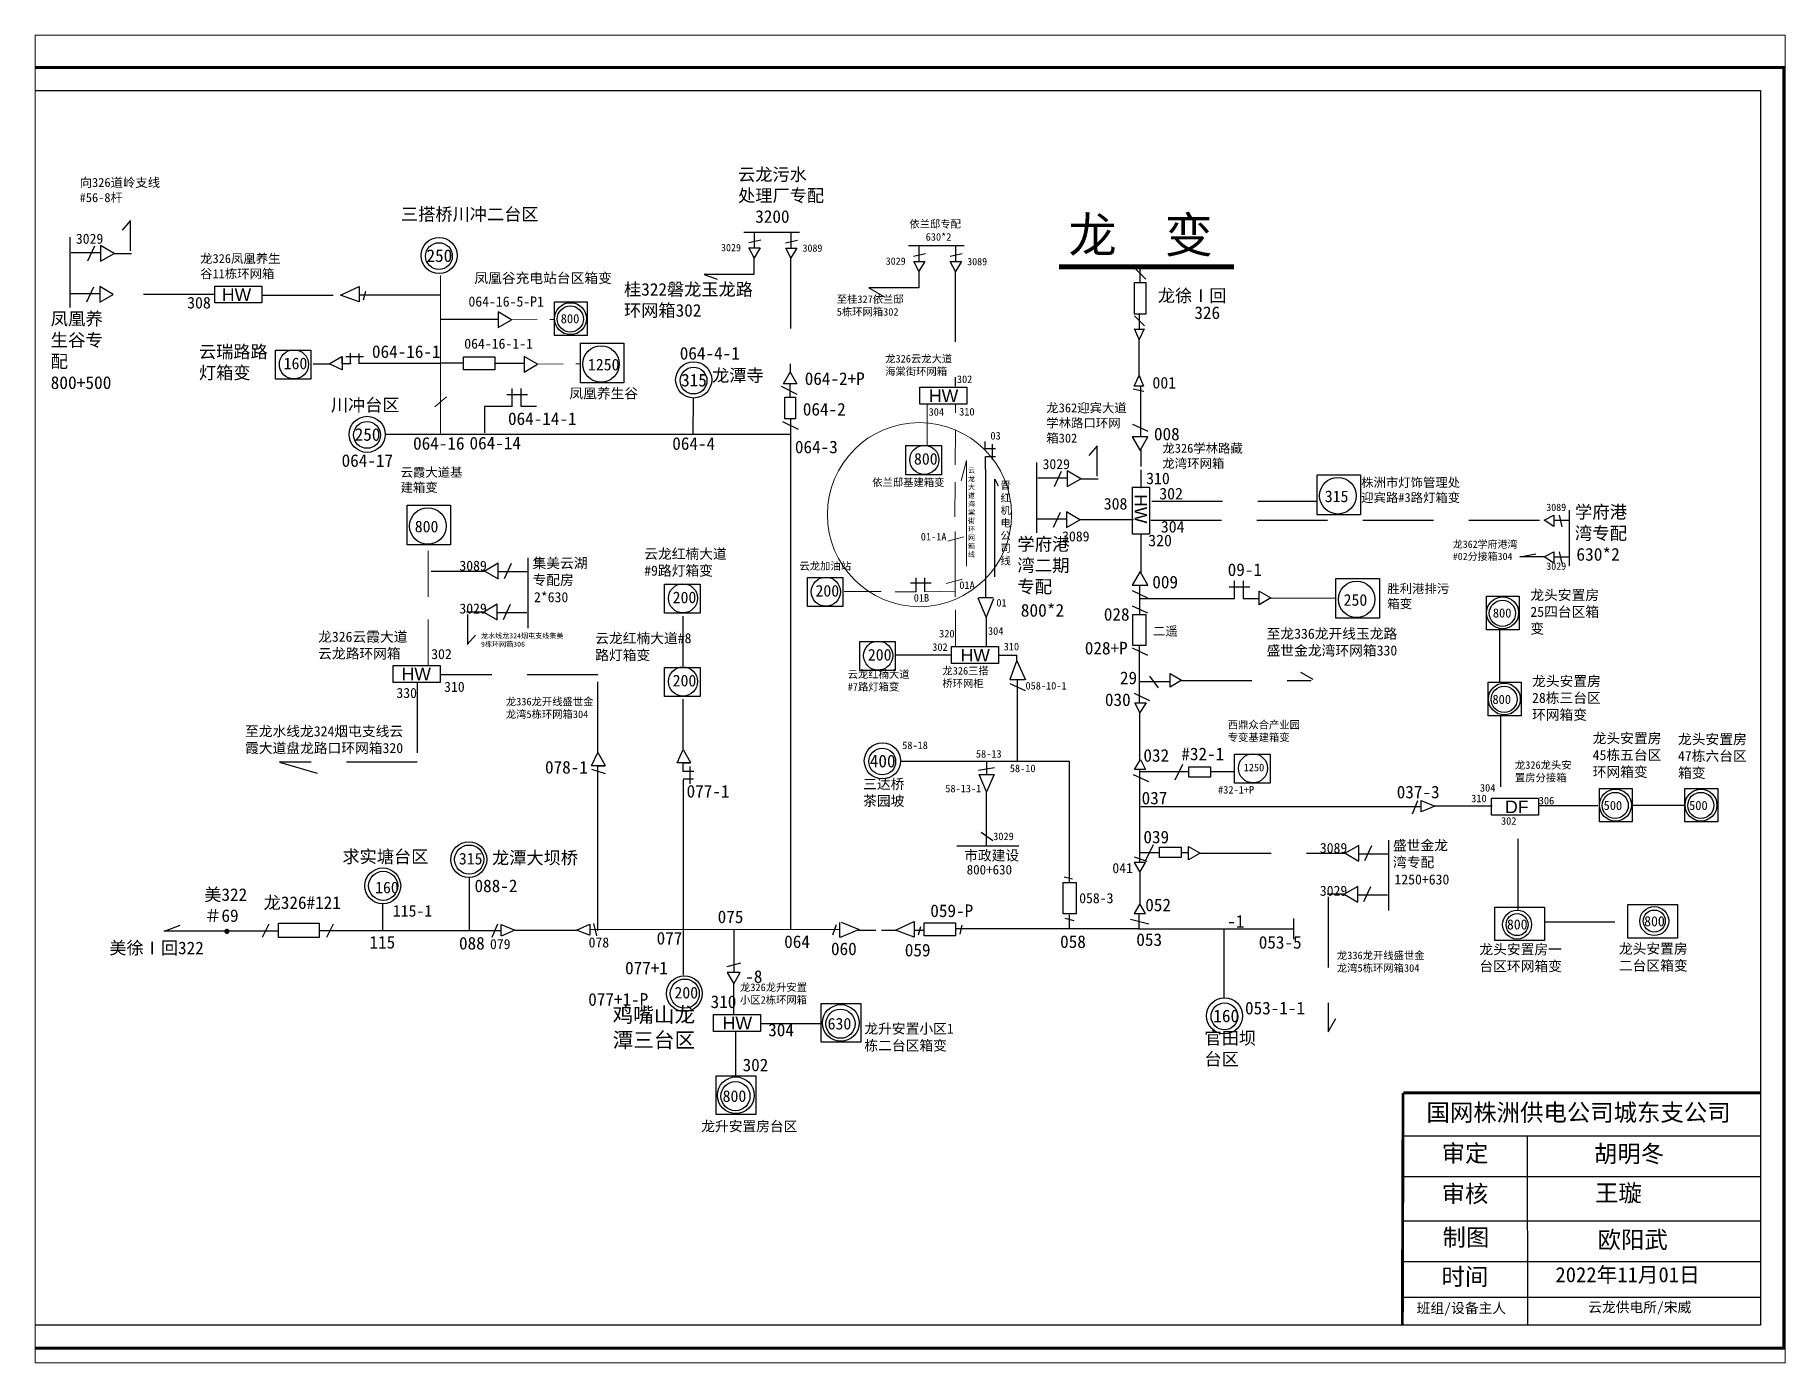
# Paper-space layout '布局1' of a CAD drawing. Extents: x 26 to 231, y 20 to 176.
# The model-space entities are those that its viewports show. They can reach past a viewport. Long polylines and large blocks are cut down to what shows.
import ezdxf

# ---------------------------------------------------------------- set-up
doc = ezdxf.new("R2010")
doc.units = 0
doc.header["$LTSCALE"] = 0.774411
doc.linetypes.add('ACAD_ISO02W100', pattern=[15, 12, -3])
doc.linetypes.add('DASHED2', pattern=[9.525, 6.35, -3.175])
doc.layers.get('0').update_dxf_attribs({"linetype": 'CONTINUOUS'})
for name, color, linetype in [('0-RefEdit0', 7, 'CONTINUOUS'), ('Layer2', 1, 'CONTINUOUS'), ('线型', 7, 'DASHED2'), ('线路', 7, 'CONTINUOUS')]:
    doc.layers.add(name, color=color, linetype=linetype)
doc.styles.add('SimSun_txtstyle_1.50_0_0', font='', dxfattribs={"height": 1.5})
doc.styles.add('SimSun_txtstyle_1.80_0_0', font='', dxfattribs={"height": 1.8})
doc.styles.add('SimSun_txtstyle_2.00_0_0', font='', dxfattribs={"height": 2})
doc.styles.add('SimSun_txtstyle_2.30_0_0', font='', dxfattribs={"height": 2.3})
doc.styles.add('SimSun_txtstyle_2.50_0_0', font='', dxfattribs={"height": 2.5})
doc.styles.add('SimSun_txtstyle_200.00_0_0200', font='', dxfattribs={"height": 200})
doc.styles.add('SimSun_txtstyle_3.00_0_0', font='', dxfattribs={"height": 3})
doc.styles.add('SimSun_txtstyle_3.40_0_0', font='simsun.ttc', dxfattribs={"height": 3.402556})
doc.styles.get("Standard").update_dxf_attribs({"font": '', "height": 2.5})
doc.styles.add('STYLE1', font='', dxfattribs={"height": 2.6})
doc.styles.add('字体', font='', dxfattribs={"height": 2.5})
doc.styles.add('宋体_txtstyle_1.00_0_0', font='SIMSUN.TTC', dxfattribs={"height": 1})
doc.styles.add('宋体_txtstyle_1.50_0_0', font='SIMSUN.TTC', dxfattribs={"height": 1.5})
doc.styles.add('宋体_txtstyle_150.00_0_0150', font='SIMSUN.TTC', dxfattribs={"height": 150})
doc.styles.get('SimSun_txtstyle_1.50_0_0').set_extended_font_data('SimSun')
doc.styles.get('SimSun_txtstyle_1.80_0_0').set_extended_font_data('SimSun')
doc.styles.get('SimSun_txtstyle_2.00_0_0').set_extended_font_data('SimSun')
doc.styles.get('SimSun_txtstyle_2.30_0_0').set_extended_font_data('SimSun')
doc.styles.get('SimSun_txtstyle_2.50_0_0').set_extended_font_data('SimSun')
doc.styles.get('SimSun_txtstyle_200.00_0_0200').set_extended_font_data('SimSun')
doc.styles.get('SimSun_txtstyle_3.00_0_0').set_extended_font_data('SimSun')
doc.styles.get('Standard').set_extended_font_data('SimSun')
doc.styles.get('STYLE1').set_extended_font_data('SimSun')
doc.styles.get('字体').set_extended_font_data('SimSun')

msp = doc.modelspace()

# ---------------------------------------------------------------- hatches: boundary and pattern name
at = {"linetype": 'Continuous'}
h = msp.add_hatch(color=256, dxfattribs=at)
edge = h.paths.add_edge_path()
edge.add_arc((36.64, 66.06), 0.523, 0, 360)

# ---------------------------------------------------------------- linework, layer by layer
for p, q in [((17.52, 207.06), (15.88, 205.17)), ((5.53, 189.79), (5.53, 203.73)), ((79.15, 187.48), (90.44, 187.48)), ((83.61, 178.79), (79.03, 178.79)), ((129.13, 164.62), (129.18, 171.84)), ((209.28, 162.36), (207.64, 160.47)), ((187.11, 157.75), (187.11, 132.26)), ((197.29, 145.1), (197.29, 159.03)), ((189, 136.36), (189, 155.72)), ((189, 155.72), (189.64, 154.43)), ((96.35, 140.14), (96.35, 126.2)), ((84.33, 122.95), (85.97, 124.84)), ((217.64, 122.66), (217.64, 111.41)), ((219.67, 116.71), (221.39, 114.37)), ((252.11, 116.01), (249.69, 117.41)), ((47.1, 99.59), (54.54, 97.43)), ((203.76, 75.76), (203.76, 99.75)), ((217.68, 97.78), (227.44, 97.78)), ((231.77, 97.78), (236.47, 97.78)), ((186.26, 85.72), (188.59, 84.09)), ((267.04, 84.15), (267.04, 70.22)), ((181.43, 83), (193.74, 83)), ((219.19, 79.9), (216.67, 80.8)), ((217.76, 77.78), (217.76, 71.54)), ((217.59, 66.57), (217.59, 69.59)), ((137.22, 66.45), (137.22, 57.92)), ((215.91, 68.51), (219.52, 67.53)), ((217.51, 66.57), (248.26, 66.57)), ((248.26, 64.54), (248.26, 68.6)), ((138.51, 59.77), (135.81, 59.05)), ((137.17, 55.65), (137.17, 49.62)), ((255.07, 46.11), (256.62, 48.77)), ((137.51, 46.14), (137.51, 37.46)), ((142.5, 47.81), (154.48, 47.81))]:
    msp.add_line(p, q)
at = {"linetype": 'DASHED2'}
for p, q in [((17.5, 201.03), (17.5, 206.93)), ((14.3, 200.54), (17.69, 200.54)), ((141.2, 199.81), (141.2, 196.37)), ((148.43, 199.66), (148.41, 176.87)), ((141.2, 196.37), (131.31, 196.37)), ((131.31, 196.37), (133.87, 195.42)), ((173.87, 197.13), (173.87, 193.69)), ((181.1, 196.98), (181.08, 174.19)), ((34.13, 192.41), (14.1, 192.41)), ((43.73, 192.28), (59.17, 192.28)), ((173.87, 193.69), (163.98, 193.69)), ((217.6, 175.91), (217.6, 183.47)), ((148.37, 172), (148.37, 174.67)), ((209.26, 156.34), (209.26, 162.24)), ((217.91, 161.63), (217.91, 158.26)), ((206.05, 155.84), (209.45, 155.84)), ((220.14, 151.39), (252.87, 151.39)), ((216.49, 147.71), (205.86, 147.71)), ((217.98, 137.2), (217.98, 144.76)), ((77.15, 137.53), (87.78, 137.53)), ((243.68, 132.16), (256.59, 132.2)), ((87.58, 129.39), (84.19, 129.39)), ((84.38, 128.9), (84.38, 123)), ((187.29, 128.4), (187.29, 122.68)), ((289.07, 125.81), (289.07, 115.57)), ((180.37, 120.85), (169.21, 120.85)), ((189.7, 120.85), (193.35, 120.85)), ((193.35, 119.72), (193.35, 120.84)), ((74.37, 115.47), (74.37, 99.59)), ((110.24, 116.97), (78.91, 116.97)), ((110.24, 101.53), (110.24, 116.97)), ((225.92, 115.81), (251.73, 115.85)), ((217.7, 109.45), (217.7, 100.04)), ((289.27, 108.78), (289.27, 92.52)), ((187.35, 83), (187.35, 93.76)), ((276.09, 90.93), (287.63, 90.93)), ((296.89, 91.04), (308.6, 91.04)), ((315.38, 91.07), (325.87, 91.07)), ((221.64, 81.65), (217.76, 81.65)), ((225.92, 81.73), (227.35, 81.73)), ((229.77, 81.54), (258.47, 81.54)), ((258.27, 73.41), (254.88, 73.41)), ((255.07, 72.91), (255.07, 46.11)), ((93.77, 66.3), (105.98, 66.3))]:
    msp.add_line(p, q, dxfattribs=at)
at = {"linetype": 'Continuous'}
for p, q in [((9.03, 199.03), (10.44, 202.06)), ((11.66, 200.65), (5.72, 200.65)), ((218.91, 195.4), (216.93, 197.38)), ((11.47, 192.52), (5.53, 192.52)), ((8.84, 190.9), (10.25, 193.93)), ((59.17, 192.28), (62.91, 193.99)), ((62.91, 190.92), (59.17, 192.28)), ((62.91, 193.99), (62.91, 190.92)), ((79.03, 192.22), (62.91, 192.22)), ((63.76, 191.35), (64.2, 193.04)), ((218.67, 186.16), (216.69, 188.15)), ((217.69, 185.48), (217.69, 188.34)), ((95.65, 178.67), (89.71, 178.67)), ((93.26, 170.24), (93.26, 173.74)), ((94.96, 173.74), (94.96, 170.24)), ((149.78, 172.55), (146.68, 174.1)), ((217.86, 174.19), (217.86, 164.17)), ((87.73, 170.21), (93.27, 170.21)), ((87.8, 164.93), (87.8, 170.13)), ((92.18, 172.53), (96.28, 172.53)), ((94.97, 170.21), (98.03, 170.21)), ((150.02, 165.59), (146.91, 167.14)), ((148.51, 66.41), (148.51, 167.73)), ((216.3, 166.69), (219.33, 165.28)), ((148.51, 164.64), (68.06, 164.64)), ((187.05, 161.75), (187.05, 163.23)), ((189.11, 161.75), (187.05, 161.75)), ((187.11, 157.75), (187.11, 160.25)), ((187.17, 160.27), (189.11, 160.27)), ((188.54, 159.58), (188.54, 162.7)), ((200.79, 154.33), (202.2, 157.36)), ((217.91, 157.63), (217.91, 154)), ((203.42, 155.95), (197.48, 155.95)), ((203.23, 147.82), (197.29, 147.82)), ((200.6, 146.2), (202.01, 149.23)), ((93.04, 139.04), (91.63, 136.01)), ((90.41, 137.42), (96.35, 137.42)), ((173.35, 133.42), (173.35, 136.16)), ((175.05, 136.18), (175.05, 133.42)), ((236.52, 132.11), (236.52, 135.61)), ((238.21, 135.61), (238.21, 132.11)), ((172.26, 135.17), (176.37, 135.17)), ((187.29, 128.4), (185.67, 132.18)), ((185.71, 132.26), (188.63, 132.26)), ((188.73, 132), (187.29, 128.4)), ((219.31, 132.18), (216.28, 133.59)), ((217.68, 132.08), (236.53, 132.08)), ((217.69, 134.81), (217.69, 128.87)), ((235.43, 134.4), (239.54, 134.4)), ((238.22, 132.08), (241.29, 132.08)), ((90.22, 129.28), (96.16, 129.28)), ((92.85, 130.9), (91.44, 127.87)), ((216.23, 130.61), (219.26, 129.21)), ((216.23, 122.27), (219.26, 120.86)), ((192, 116.08), (193.35, 119.72)), ((193.35, 119.72), (195.07, 115.98)), ((191.94, 115.21), (194.97, 113.81)), ((194.86, 115.95), (191.97, 115.95)), ((193.42, 115.95), (193.41, 99.75)), ((216.63, 113.28), (219.66, 111.87)), ((108.97, 98.24), (111.69, 97.37)), ((203.76, 99.75), (170.25, 99.75)), ((185.74, 98.05), (188.88, 98.57)), ((187.33, 99.74), (187.33, 97.26)), ((216.42, 97.2), (219.45, 95.8)), ((217.68, 98.18), (217.68, 79.74)), ((224.75, 96.13), (226.3, 99.23)), ((187.35, 93.76), (185.84, 97.18)), ((185.84, 97.18), (188.87, 97.18)), ((188.87, 97.18), (187.35, 93.76)), ((217.96, 90.81), (273.36, 90.81)), ((272.79, 91.97), (271.74, 89.28)), ((273.54, 89.78), (273.54, 92.02)), ((273.54, 92.02), (276.28, 90.92)), ((276.28, 90.92), (273.54, 89.75)), ((218.93, 80.18), (220.48, 83.29)), ((261.1, 81.43), (267.04, 81.43)), ((263.73, 83.05), (262.32, 80.02)), ((84.71, 76.75), (84.71, 66.25)), ((202.7, 76.89), (204.39, 76.45)), ((260.91, 73.3), (266.85, 73.3)), ((263.53, 74.92), (262.13, 71.89)), ((67.57, 66.25), (67.57, 71.54)), ((46.89, 66.09), (24.16, 66.09)), ((24.24, 66.09), (27.35, 67.28)), ((44.99, 67.5), (43.65, 64.82)), ((54.93, 66.26), (91.03, 66.25)), ((57.74, 67.5), (56.4, 64.82)), ((90.29, 67.5), (89.23, 64.82)), ((91.03, 65.16), (91.03, 67.41)), ((91.03, 67.41), (93.77, 66.3)), ((93.77, 66.3), (91.03, 65.13)), ((105.98, 66.3), (108.63, 67.52)), ((108.55, 65.34), (105.98, 66.3)), ((108.62, 67.52), (108.62, 65.29)), ((109.37, 67.59), (109.94, 65.17)), ((156.86, 65.39), (157.57, 67.42)), ((158.23, 64.86), (158.23, 67.79)), ((162.09, 66.44), (158.31, 64.82)), ((158.49, 67.88), (162.09, 66.44)), ((161.87, 66.28), (165.37, 66.28)), ((166.5, 66.28), (169.25, 66.28)), ((169.25, 66.28), (172.99, 67.99)), ((172.99, 64.93), (169.25, 66.28)), ((172.99, 67.99), (172.99, 64.93)), ((174.96, 66.22), (172.99, 66.22)), ((173.84, 65.36), (174.28, 67.04)), ((217.51, 66.57), (181.25, 66.57)), ((182.07, 65.52), (182.49, 67.28)), ((202.86, 68.66), (204.62, 68.24)), ((203.79, 66.57), (203.79, 69.35))]:
    msp.add_line(p, q, dxfattribs=at)
at = {"linetype": 'ACAD_ISO02W100'}
msp.add_line((217.82, 194.79), (217.83, 197.88), dxfattribs=at)
at = {"linetype": 'Continuous', "lineweight": 0, "ltscale": 0.360315}
msp.add_line((79.04, 164.87), (79.04, 196.16), dxfattribs=at)
at = {"color": 7, "linetype": 'DASHED2', "lineweight": 0, "ltscale": 0.568205}
msp.add_line((163.98, 193.69), (167.14, 191.87), dxfattribs=at)
at = {"linetype": 'DASHED2', "lineweight": 0, "ltscale": 0.360315}
for p, q in [((93.13, 187.38), (101.61, 187.45)), ((98.28, 178.56), (106.75, 178.62))]:
    msp.add_line(p, q, dxfattribs=at)
at = {"linetype": 'Continuous', "ltscale": 2}
for p, q in [((217.59, 183.45), (216.7, 185.54)), ((216.7, 185.51), (218.59, 185.51)), ((218.59, 185.54), (217.59, 183.45)), ((216.61, 174.23), (217.61, 176.32)), ((218.5, 174.23), (216.61, 174.23)), ((217.61, 176.32), (218.5, 174.23))]:
    msp.add_line(p, q, dxfattribs=at)
at = {"linetype": 'Continuous', "lineweight": 0, "ltscale": 0.556042}
msp.add_line((77.9, 170.12), (80.18, 172.07), dxfattribs=at)
at = {"color": 7, "linetype": 'DASHED2', "lineweight": 0, "ltscale": 0.90167}
msp.add_line((175.58, 170.62), (175.58, 162.53), dxfattribs=at)
at = {"color": 7, "linetype": 'DASHED2', "lineweight": 0, "ltscale": 0.490441}
msp.add_line((181.06, 148.27), (181.19, 170.62), dxfattribs=at)
at = {"color": 7, "linetype": 'Continuous', "lineweight": 0, "ltscale": 1.008566}
for p, q in [((183.34, 159.46), (182.33, 155.42)), ((183.37, 138.51), (183.37, 159.4))]:
    msp.add_line(p, q, dxfattribs=at)
at = {"color": 0, "linetype": 'Continuous'}
for p, q in [((302.98, 149.31), (302.98, 149.31)), ((270, 25.51), (340.74, 25.51)), ((294.55, 25.5), (294.64, -12.02)), ((270, 17.45), (340.74, 17.45)), ((270, 8.66), (340.74, 8.66)), ((270, 0.6), (340.74, 0.6)), ((270.2, -6.48), (340.94, -6.48))]:
    msp.add_line(p, q, dxfattribs=at)
at = {"color": 0, "linetype": 'DASHED2'}
for p, q in [((219.95, 147.63), (297.59, 147.63)), ((74.37, 99.59), (47.1, 99.59)), ((292.77, 70.37), (292.77, 89.04)), ((297.93, 67.97), (314.49, 67.97))]:
    msp.add_line(p, q, dxfattribs=at)
at = {"linetype": 'DASHED2', "lineweight": 0, "ltscale": 0.647585}
msp.add_line((76.54, 118.81), (76.54, 142.42), dxfattribs=at)
at = {"color": 7, "linetype": 'DASHED2', "lineweight": 0, "ltscale": 0.882793}
for p, q in [((182.81, 144.34), (179.63, 143.46)), ((182.5, 135.92), (179.32, 135.04))]:
    msp.add_line(p, q, dxfattribs=at)
at = {"color": 7, "linetype": 'DASHED2', "lineweight": 0, "ltscale": 2.001717}
msp.add_line((181.14, 132.4), (181.14, 145.39), dxfattribs=at)
at = {"color": 7, "linetype": 'DASHED2', "lineweight": 0, "ltscale": 0.794909}
msp.add_line((166.43, 133.47), (159.08, 133.47), dxfattribs=at)
at = {"color": 7, "linetype": 'Continuous', "lineweight": 0, "ltscale": 0.515101}
msp.add_line((173.35, 133.42), (169.21, 133.42), dxfattribs=at)
at = {"color": 7, "linetype": 'Continuous', "lineweight": 0, "ltscale": 0.420474}
msp.add_line((181.14, 133.51), (175.05, 133.42), dxfattribs=at)
at = {"color": 7, "linetype": 'DASHED2', "lineweight": 0, "ltscale": 0.544663}
msp.add_line((181.2, 122.53), (181.2, 129.82), dxfattribs=at)
at = {"color": 0}
msp.add_line((217.62, 115.59), (223.76, 115.59), dxfattribs=at)
at = {"linetype": 'Continuous', "lineweight": 0, "ltscale": 0.167809}
msp.add_line((108.62, 66.41), (158.23, 66.41), dxfattribs=at)
at = {"linetype": 'ByBlock'}
msp.add_line((234.47, 52.84), (234.47, 66.57), dxfattribs=at)
at = {"color": 0, "linetype": 'Continuous', "const_width": 0.567}
msp.add_lwpolyline([(-44.66, 237.41), (345.48, 237.41), (345.48, -16.61), (-44.66, -16.61)], close=True, dxfattribs=at)
at = {"color": 0, "linetype": 'Continuous'}
for points in [[(-40.07, 232.82), (340.89, 232.82), (340.89, -12.02), (-40.07, -12.02)], [(101.63, 190.91), (108.12, 190.91), (108.12, 184.24), (101.63, 184.24)], [(286.53, 132.54), (293.02, 132.54), (293.02, 125.88), (286.53, 125.88)], [(69.64, 118.81), (78.97, 118.81), (78.97, 115.44), (69.64, 115.44)], [(286.87, 115.47), (293.36, 115.47), (293.36, 108.8), (286.87, 108.8)], [(308.92, 94.43), (315.41, 94.43), (315.41, 87.76), (308.92, 87.76)], [(325.88, 94.43), (332.37, 94.43), (332.37, 87.76), (325.88, 87.76)], [(287.47, 92.45), (296.8, 92.45), (296.8, 89.09), (287.47, 89.09)], [(288.14, 70.85), (298.01, 70.85), (298.01, 64.22), (288.14, 64.22)], [(314.52, 71.36), (324.39, 71.36), (324.39, 64.73), (314.52, 64.73)]]:
    msp.add_lwpolyline(points, close=True, dxfattribs=at)
for points in [[(14.3, 200.54), (11.6, 202.09), (11.6, 198.99)], [(14.1, 192.41), (11.41, 193.96), (11.41, 190.85)], [(93.13, 187.38), (90.44, 188.94), (90.44, 185.83)], [(98.28, 178.56), (95.59, 180.11), (95.59, 177)], [(148.38, 176.96), (149.71, 174.66), (147.05, 174.66)], [(217.81, 161.43), (219.36, 164.12), (216.25, 164.12)], [(206.05, 155.84), (203.36, 157.4), (203.36, 154.29)], [(205.86, 147.71), (203.17, 149.26), (203.17, 146.15)], [(87.78, 137.53), (90.47, 135.97), (90.47, 139.08)], [(217.8, 137.44), (216.25, 134.75), (219.36, 134.75)], [(243.71, 132.19), (241.4, 130.86), (241.4, 133.52)], [(87.58, 129.39), (90.28, 127.84), (90.28, 130.95)], [(226.03, 115.86), (223.73, 114.53), (223.73, 117.19)], [(229.71, 81.59), (227.4, 80.26), (227.4, 82.92)], [(258.47, 81.54), (261.16, 79.98), (261.16, 83.09)], [(216.63, 79.74), (217.76, 77.78), (218.89, 79.74)], [(258.27, 73.41), (260.97, 71.85), (260.97, 74.96)], [(218.89, 69.59), (217.76, 71.54), (216.63, 69.59)], [(137.19, 55.68), (138.48, 57.91), (135.91, 57.91)]]:
    msp.add_lwpolyline(points, close=True)
at = {"linetype": 'Continuous', "const_width": 1}
msp.add_lwpolyline([(236.41, 197.89), (201.68, 197.86)], dxfattribs=at)
at = {"linetype": 'Continuous'}
for points in [[(218.9, 194.73), (218.9, 188.47), (216.68, 188.47), (216.68, 194.73)], [(34.25, 194.06), (43.58, 194.06), (43.58, 190.7), (34.25, 190.7)], [(106.76, 182.72), (115.38, 182.72), (115.38, 174.84), (106.76, 174.84)], [(89.78, 177.42), (83.6, 177.42), (83.6, 180.01), (89.78, 180.01)], [(174.09, 173.98), (183.42, 173.98), (183.42, 170.62), (174.09, 170.62)], [(149.42, 167.69), (147.35, 167.69), (147.35, 172.01), (149.42, 172.01)], [(252.92, 156.58), (261.54, 156.58), (261.54, 148.71), (252.92, 148.71)], [(219.63, 154.19), (219.63, 144.86), (216.26, 144.86), (216.26, 154.19)], [(72.41, 150.57), (81.02, 150.57), (81.02, 142.7), (72.41, 142.7)], [(256.65, 136.03), (265.27, 136.03), (265.27, 128.16), (256.65, 128.16)], [(218.94, 128.94), (218.94, 122.76), (216.35, 122.76), (216.35, 128.94)], [(180.37, 122.53), (189.7, 122.53), (189.7, 119.17), (180.37, 119.17)], [(227.44, 96.63), (227.44, 98.7), (231.76, 98.7), (231.76, 96.63)], [(221.61, 80.68), (221.61, 82.75), (225.93, 82.75), (225.93, 80.68)], [(205.12, 75.76), (205.12, 69.57), (202.53, 69.57), (202.53, 75.76)], [(46.9, 67.69), (54.93, 67.69), (54.93, 64.82), (46.9, 64.82)], [(174.98, 67.78), (181.16, 67.78), (181.16, 65.19), (174.98, 65.19)], [(133.17, 49.56), (142.5, 49.56), (142.5, 46.19), (133.17, 46.19)], [(154.55, 51.74), (162.41, 51.74), (162.41, 44.08), (154.55, 44.08)], [(133.72, 37.38), (141.58, 37.38), (141.58, 29.73), (133.72, 29.73)]]:
    msp.add_lwpolyline(points, close=True, dxfattribs=at)
at = {"color": 0, "linetype": 'Continuous', "const_width": 0.567}
for points in [[(269.96, 34.02), (269.82, -12.02)], [(270, 34.02), (340.74, 34.02)]]:
    msp.add_lwpolyline(points, dxfattribs=at)
at = {"linetype": 'Continuous'}
for centre, radius in [((78.73, 200.11), 3.58), ((78.7, 199.99), 2.66), ((110.86, 178.6), 3.63), ((129.24, 175.43), 3.58), ((129.21, 175.31), 2.66), ((64.48, 164.64), 3.58), ((64.45, 164.53), 2.66), ((257.03, 152.47), 3.63), ((76.51, 146.46), 3.63), ((260.75, 131.92), 3.63), ((166.67, 99.87), 3.58), ((166.64, 99.75), 2.66), ((234.56, 49.31), 3.58), ((158.43, 47.91), 3.63), ((234.53, 49.2), 2.66), ((137.6, 33.56), 3.63)]:
    msp.add_circle(centre, radius, dxfattribs=at)
at = {"color": 0, "linetype": 'Continuous'}
for centre, radius in [((104.81, 187.59), 3.17), ((289.71, 129.23), 3.17), ((290.05, 112.15), 3.17), ((312.1, 91.11), 3.17), ((329.06, 91.11), 3.17), ((292.58, 67.4), 2.87), ((292.58, 67.4), 2.18), ((319.79, 68.11), 2.87), ((319.79, 68.11), 2.18)]:
    msp.add_circle(centre, radius, dxfattribs=at)
for centre, radius in [((104.77, 187.52), 2.59), ((289.66, 129.15), 2.59), ((290.01, 112.08), 2.59), ((312.05, 91.04), 2.59), ((329.02, 91.04), 2.59), ((84.63, 80.3), 3.55), ((127.39, 53.72), 3.55)]:
    msp.add_circle(centre, radius)
at = {"color": 12, "linetype": 'Continuous', "lineweight": 0, "ltscale": 0.778602, "true_color": 0xc00000}
msp.add_circle((174.02, 148.72), 18.26, dxfattribs=at)
at = {"color": 0}
msp.add_circle((67.57, 75.09), 3.55, dxfattribs=at)
at = {"layer": '0-RefEdit0', "linetype": 'ByBlock', "ltscale": 2}
for p, q in [((150.22, 204.71), (139.19, 204.71)), ((140.2, 202.67), (142.53, 203.19)), ((140.21, 201.62), (142.42, 201.62)), ((141.21, 199.67), (140.21, 201.62)), ((142.42, 201.62), (141.21, 199.67)), ((141.22, 204.68), (141.22, 201.63)), ((147.48, 202.66), (149.81, 203.18)), ((147.49, 201.6), (149.69, 201.6)), ((148.49, 199.65), (147.49, 201.6)), ((149.69, 201.6), (148.49, 199.65)), ((148.5, 204.66), (148.5, 201.62)), ((182.89, 202.03), (171.86, 202.03)), ((173.89, 202), (173.89, 198.95)), ((181.17, 201.98), (181.17, 198.93)), ((172.87, 199.99), (175.2, 200.51)), ((172.88, 198.94), (175.09, 198.94)), ((173.88, 196.98), (172.88, 198.94)), ((175.09, 198.94), (173.88, 196.98)), ((180.14, 199.97), (182.48, 200.49)), ((180.15, 198.92), (182.36, 198.92)), ((181.16, 196.97), (180.15, 198.92)), ((182.36, 198.92), (181.16, 196.97)), ((216.41, 173.65), (218.52, 173.19)), ((302.98, 138.58), (302.98, 149.61)), ((297.93, 147.59), (299.89, 148.6)), ((299.89, 146.39), (297.93, 147.59)), ((299.89, 148.6), (299.89, 146.39)), ((302.94, 147.58), (299.9, 147.58)), ((300.94, 148.61), (301.46, 146.28)), ((297.85, 140.37), (293.14, 140.37)), ((297.92, 140.32), (299.87, 141.32)), ((299.87, 139.11), (297.92, 140.32)), ((299.87, 141.32), (299.87, 139.11)), ((302.93, 140.31), (299.88, 140.31)), ((300.92, 141.33), (301.44, 139)), ((216.77, 111.39), (218.97, 111.39)), ((217.77, 109.44), (216.77, 111.39)), ((218.97, 111.39), (217.77, 109.44)), ((216.68, 98.18), (217.89, 100.14)), ((218.89, 98.18), (216.68, 98.18)), ((217.89, 100.14), (218.89, 98.18))]:
    msp.add_line(p, q, dxfattribs=at)
at = {"layer": '0-RefEdit0', "ltscale": 2}
for p, q in [((61.19, 178.55), (61.19, 180.77)), ((62.81, 180.7), (62.81, 178.62)), ((56.92, 178.65), (59.46, 180.09)), ((59.52, 177.42), (56.92, 178.65)), ((59.52, 180.09), (59.52, 177.42)), ((59.52, 178.65), (59.52, 180.09)), ((61.28, 178.65), (59.59, 178.65)), ((63.73, 179.99), (60.27, 179.99)), ((78.94, 178.72), (62.91, 178.72)), ((109, 98.92), (110.24, 101.53)), ((110.24, 101.53), (111.67, 98.99)), ((125.94, 99.51), (127.18, 102.11)), ((127.18, 102.11), (128.61, 99.57)), ((111.67, 98.92), (109, 98.92)), ((110.24, 98.92), (111.67, 98.92)), ((110.24, 66.26), (110.24, 98.86)), ((128.61, 99.51), (125.94, 99.51)), ((127.08, 97.84), (129.29, 97.84)), ((127.18, 99.51), (128.61, 99.51)), ((127.18, 97.75), (127.18, 99.44)), ((128.51, 95.3), (128.51, 98.76)), ((129.22, 96.22), (127.14, 96.22)), ((127.24, 57.39), (127.24, 96.12))]:
    msp.add_line(p, q, dxfattribs=at)
for points in [[(46.3, 181.33), (53.32, 181.33), (53.32, 175.57), (46.3, 175.57)], [(171.35, 162.4), (178.37, 162.4), (178.37, 156.64), (171.35, 156.64)], [(151.81, 136.23), (158.83, 136.23), (158.83, 130.47), (151.81, 130.47)], [(123.48, 134.92), (130.5, 134.92), (130.5, 129.16), (123.48, 129.16)], [(162.2, 123.55), (169.21, 123.55), (169.21, 117.79), (162.2, 117.79)]]:
    msp.add_lwpolyline(points, close=True, dxfattribs=at)
at = {"layer": '0-RefEdit0', "color": 0, "ltscale": 2}
for points in [[(123.48, 118.43), (130.5, 118.43), (130.5, 112.67), (123.48, 112.67)], [(236.55, 101.21), (243.57, 101.21), (243.57, 95.45), (236.55, 95.45)]]:
    msp.add_lwpolyline(points, close=True, dxfattribs=at)
at = {"layer": 'Layer2', "color": 0, "linetype": 'Continuous'}
for centre in [(49.94, 178.52), (174.99, 159.6), (155.45, 133.43), (127.12, 132.12), (165.83, 120.75), (127.12, 115.62), (240.19, 98.4), (84.71, 80.3), (67.64, 75.09), (127.47, 53.72), (158.35, 47.74), (137.52, 33.38)]:
    msp.add_circle(centre, 2.89, dxfattribs=at)
at = {"layer": '线型', "linetype": 'DASHED2'}
for p, q in [((53.73, 178.61), (56.99, 178.61)), ((127.15, 118.67), (127.15, 128.59)), ((127.15, 102.17), (127.15, 112.1))]:
    msp.add_line(p, q, dxfattribs=at)
at = {"layer": '线型', "linetype": 'ByBlock'}
msp.add_line((293.14, 140.38), (296.31, 140.97), dxfattribs=at)

# ---------------------------------------------------------------- texts
at = {"attachment_point": 1}
for s, insert, char_height, width, style in [('向326道岭支线#56-8杆', (7.44, 215.5), 1.8, 16.2313, '字体'), ('龙326凤凰养生谷11栋环网箱', (31.33, 200.41), 1.8, 18.0213, '字体'), ('1250', (108.26, 179.63), 2.3, 4.8377, 'SimSun_txtstyle_2.30_0_0'), ('龙362迎宾大道学林路口环网箱302', (199.19, 170.8), 1.8, 16.2313, '字体'), ('800', (172.94, 160.93), 2.3, 4.8377, 'SimSun_txtstyle_2.30_0_0'), ('龙326学林路藏龙湾环网箱', (222.22, 162.79), 1.8, 16.2313, '字体'), ('云霞大道基建箱变^J^J', (71.1, 158.02), 1.8, 13.5012, 'SimSun_txtstyle_1.80_0_0'), ('株洲市灯饰管理处迎宾路#3路灯箱变', (261.65, 156.01), 1.8, 21.7802, '字体'), ('胜利港排污箱变', (266.83, 134.94), 1.8, 13.5012, '字体'), ('二遥', (220.34, 126.53), 1.8, 13.5012, '字体'), ('市政建设', (182.89, 82.12), 2, 13.9826, '字体'), ('龙升安置小区1栋二台区箱变', (163.1, 47.76), 2, 19.7861, '字体'), ('龙升安置房台区', (130.73, 28.4), 2, 19.7861, '字体')]:
    msp.add_mtext(s, dxfattribs=dict(at, insert=insert, char_height=char_height, width=width, style=style))
at = {"color": 0, "linetype": 'Continuous', "attachment_point": 1}
for s, insert, char_height, width, style in [('云龙污水\\P处理厂专配\\P  3200', (138.05, 217.43), 2.5, 34.4583, '字体'), ('{\\C256;凤凰养生谷}专配\\P800+500', (1.68, 188.83), 2.5313, 12.4791, '字体'), ('云瑞路路灯箱变', (31.1, 182.29), 2.5, 13.9826, '字体'), ('学府港湾专配', (304.04, 150.51), 2.531, 12.4791, '字体'), ('学府港湾二期专配', (193.44, 144.14), 2.531, 12.4791, '字体'), ('630*2', (304.34, 142.11), 2.531, 12.4791, '字体'), ('龙头安置房25四台区箱变', (295.21, 133.78), 2, 15.9558, 'STYLE1'), ('800*2', (194.12, 131.01), 2.531, 12.4791, '字体'), ('龙头安置房28栋三台区环网箱变', (295.55, 116.7), 2, 15.9558, 'STYLE1'), ('龙头安置房45栋五台区环网箱变', (307.57, 105.37), 2, 15.9558, 'STYLE1'), ('龙头安置房47栋六台区箱变', (324.5, 105.18), 2, 15.9558, 'STYLE1'), ('龙326龙头安置房分接箱', (292.15, 99.8), 1.5, 12.2763, '字体'), ('审定', (277.6, 23.74), 3.403, 26.6097, '字体'), ('审核', (277.6, 15.72), 3.403, 26.6097, '字体'), ('王璇', (308.03, 15.87), 3.403, 26.6097, '字体'), ('制图', (277.78, 7.08), 3.403, 26.6097, '字体'), ('时间', (277.6, -0.72), 3.403, 26.6097, '字体')]:
    msp.add_mtext(s, dxfattribs=dict(at, insert=insert, char_height=char_height, width=width, style=style))
at = {"linetype": 'Continuous', "attachment_point": 1}
for s, insert, char_height, width, style in [('三搭桥川冲二台区', (71.18, 209.55), 2.5, 28.3788, '字体'), ('龙  变', (203.59, 207.7), 7, 38.5293, '字体'), ('凤凰谷充电站台区箱变', (85.73, 196.65), 2, 28.3788, 'SimSun_txtstyle_2.00_0_0'), ('桂322磐龙玉龙路环网箱302', (115.43, 194.65), 2.5, 25.7739, '字体'), ('龙潭寺', (132.89, 177.58), 2.5, 13.9826, '字体'), ('凤凰养生谷', (104.57, 173.77), 2, 28.3788, 'SimSun_txtstyle_2.00_0_0'), ('川冲台区', (57.27, 171.72), 2.5, 28.3788, '字体'), ('064-17', (59.4, 160.69), 2.5, 5.4797, 'SimSun_txtstyle_2.50_0_0'), ('晋\\P红\\P机\\P电\\P公\\P司\\P线', (190.1, 155.3), 1.5, 16.1916, '字体'), ('{\\H0.8x;云龙红楠大道\\P#9路灯箱变}', (119.42, 141.95), 2.5, 7.105427357601002e-15, '字体'), ('龙水线龙324烟屯支线集美9栋环网箱306', (87.05, 125.19), 1, 16.939, '字体'), ('{\\H0.8x;云龙红楠大道#8路灯箱变}', (109.71, 125.2), 2.5, 19.1289, '字体'), ('云龙红楠大道\\P#7路灯箱变', (159.79, 117.81), 1.5, 26.0773, '字体'), ('{\\fSimSun|b0|i0|c134|p2;龙326三搭\\P桥环网柜}', (178.58, 118.49), 1.5, 26.0773, '字体'), ('058-10-1', (195.06, 115.53), 1.5, 4.5243, 'SimSun_txtstyle_2.50_0_0'), ('三达桥\\P茶园坡', (162.85, 96.28), 2, 26.0773, '字体'), ('037-3', (268.7, 94.95), 2.5, 5.6554, 'SimSun_txtstyle_2.50_0_0'), ('求实塘台区', (59.56, 82.15), 2.5, 26.0773, '字体'), ('龙潭大坝桥', (89.24, 81.9), 2.5, 26.0773, '字体'), ('088-2', (85.77, 76.34), 2.5, 5.6554, 'SimSun_txtstyle_2.50_0_0'), ('龙326龙升安置小区2栋环网箱', (138.43, 55.72), 1.5, 14.6595, '字体'), ('官田坝台区', (230.56, 46.14), 2.5, 12.1337, '字体')]:
    msp.add_mtext(s, dxfattribs=dict(at, insert=insert, char_height=char_height, width=width, style=style))
at = {"color": 7, "linetype": 'Continuous', "attachment_point": 1}
for s, insert, char_height, width, style in [('依兰邸专配', (172.02, 207.12), 1.5, 34.4583, '宋体_txtstyle_1.50_0_0'), ('国网株洲供电公司城东支公司', (274.6, 31.84), 3.4026, 93.0235, 'SimSun_txtstyle_3.40_0_0'), ('胡明冬', (307.83, 23.66), 3.403, 26.6097, 'SimSun_txtstyle_3.40_0_0'), ('欧阳武', (308.55, 6.61), 3.403, 26.6097, 'SimSun_txtstyle_3.40_0_0'), ('2022年11月01日', (300.19, -0.53), 3, 35.4594, 'SimSun_txtstyle_3.00_0_0')]:
    msp.add_mtext(s, dxfattribs=dict(at, insert=insert, char_height=char_height, width=width, style=style))
at = {"linetype": 'Continuous', "attachment_point": 1}
for s, insert, char_height, width in [('3029', (6.68, 204.44), 2, 4.5243), ('250', (76.24, 201.33), 2.5, 5.6554), ('龙徐Ⅰ回', (221.3, 193.41), 2.5, 14.3878), ('326', (228.56, 190.02), 2.5, 5.6554), ('064-16-1', (65.42, 182.3), 2.5, 5.4797), ('064-4-1', (126.48, 181.97), 2.5, 5.4797), ('315', (126.75, 176.65), 2.5, 5.6554), ('064-2+P', (151.27, 176.94), 2.5, 5.4797), ('064-2', (150.89, 170.87), 2.5, 5.4797), ('064-14-1', (92.41, 169), 2.5, 5.4797), ('250', (61.99, 165.87), 2.5, 5.6554), ('064-16', (73.58, 164.1), 2.5, 5.4797), ('064-14', (84.77, 164.16), 2.5, 5.4797), ('064-4', (124.99, 164.07), 2.5, 5.4797), ('064-3', (149.32, 163.39), 2.5, 5.4797), ('008', (220.55, 165.96), 2.5, 5.6554), ('3029', (198.44, 159.74), 2, 4.5243), ('3089', (202.32, 145.41), 2, 4.5243), ('3089', (82.76, 139.59), 2, 4.5243), ('集美云湖专配房', (97.27, 140.1), 2, 11.7914), ('09-1', (235.17, 139.05), 2.5, 5.6554), ('009', (220.22, 136.6), 2.5, 5.6554), ('2*630', (97.56, 133.35), 2, 5.6554), ('3029', (82.76, 131.1), 2, 4.5243), ('028', (210.6, 130.19), 2.5, 5.6554), ('028+P', (206.83, 123.49), 2.5, 5.6554), ('29', (213.8, 117.59), 2.5, 5.6554), ('030', (210.82, 113.26), 2.5, 5.6554), ('西鼎众合产业园专变基建箱变', (235.18, 107.8), 1.5, 15.2313), ('400', (164.18, 101.09), 2.5, 5.6554), ('032', (218.45, 102.21), 2.5, 5.6554), ('#32-1', (225.98, 102.51), 2.5, 8.9958), ('078-1', (99.75, 99.87), 2.5, 5.6554), ('077-1', (127.84, 95.1), 2.5, 5.6554), ('#32-1+P', (233.27, 94.89), 1.5, 8.9958), ('037', (218.1, 93.76), 2.5, 5.6554), ('039', (218.45, 86.03), 2.5, 5.6554), ('3089', (253.45, 83.6), 2, 4.5243), ('盛世金龙湾专配', (267.96, 84.12), 2, 11.7914), ('1250+630', (268.25, 77.36), 2, 5.6554), ('美322＃69', (32.15, 74.6), 2.5, 9.2118), ('龙326#121', (43.93, 73.01), 2.5, 22.7976), ('058-3', (205.71, 73.65), 2, 4.5243), ('3029', (253.45, 75.11), 2, 4.5243), ('075', (134, 70.2), 2.5, 5.6554), ('059-P', (176.18, 71.4), 2.5, 5.6554), ('-1', (235.08, 69.31), 2.5, 5.0134), ('088', (82.69, 64.96), 2.5, 5.6554), ('{\\H0.8x;079}', (88.83, 64.54), 2.5, 5.6554), ('{\\H0.8x;078}', (108.39, 64.87), 2.5, 5.6554), ('077', (121.89, 65.95), 2.5, 5.6554), ('064', (147.19, 65.27), 2.5, 5.6554), ('060', (156.48, 63.85), 2.5, 5.6554), ('059', (171.12, 63.6), 2.5, 5.6554), ('058', (201.93, 65.27), 2.5, 5.6554), ('053', (217.05, 65.67), 2.5, 5.6554), ('053-5', (241.33, 65.13), 2.5, 5.6554), ('077+1', (115.63, 60.05), 2.5, 5.6554), ('-8', (139.47, 58.35), 2.5, 5.6554), ('077+1-P', (108.32, 53.81), 2.5, 5.6554), ('310', (132.6, 53.35), 2.5, 5.6554), ('160', (232.33, 50.54), 2.5, 5.6554), ('053-1-1', (238.61, 52.1), 2.5, 5.6554), ('304', (144.02, 47.76), 2.5, 5.6554), ('302', (138.94, 40.82), 2.5, 5.6554)]:
    msp.add_mtext(s, dxfattribs=dict(at, insert=insert, char_height=char_height, width=width))
at = {"attachment_point": 1}
for s, insert, char_height, width in [('{\\H0.6957x;3029}', (134.67, 202.41), 2.0831, 11.4935), ('{\\H0.6957x;3089}', (150.83, 202.31), 2.0831, 11.4935), ('{\\H0.6957x;3029}', (167.34, 199.73), 2.0831, 11.4935), ('{\\H0.6957x;3089}', (183.5, 199.63), 2.0831, 11.4935), ('308', (28.76, 191.9), 2.3, 4.8377), ('160', (47.9, 179.86), 2.3, 4.8377), ('001', (220.24, 176.03), 2.3, 4.8377), ('310', (218.99, 157.06), 2.3, 4.8377), ('302', (221.6, 154.04), 2.3, 4.8377), ('315', (254.43, 153.5), 2.3, 4.8377), ('308', (210.58, 152.03), 2.3, 4.8377), ('{\\H0.6957x;3089}', (298.37, 150.9), 2.0831, 11.4935), ('800', (73.91, 147.51), 2.3, 4.8377), ('304', (221.91, 147.46), 2.3, 4.8377), ('320', (219.41, 144.75), 2.3, 4.8377), ('{\\H0.6957x;龙362学府港湾#02分接箱304}', (279.82, 143.57), 2.0831, 14.2075), ('{\\H0.6957x;3029}', (298.37, 139.23), 2.0831, 11.4935), ('200', (125.07, 133.45), 2.3, 4.8377), ('200', (153.4, 134.76), 2.3, 4.8377), ('250', (258.16, 132.95), 2.3, 4.8377), ('200', (125.07, 116.95), 2.3, 4.8377), ('1250', (238.34, 99.32), 1.5, 4.8377), ('315', (82.66, 81.63), 2.3, 4.8377), ('800+630', (183.4, 79.24), 1.888, 16.114), ('041', (212.29, 79.61), 2, 2.2098), ('160', (66.04, 75.91), 2.3, 4.8377), ('115-1', (69.55, 71.28), 2.3, 4.8377), ('052', (218.82, 72.55), 2.5, 2.7623), ('115', (64.93, 65.16), 2.5, 8.3162), ('630', (155.81, 48.9), 2.3, 4.8377), ('800', (134.98, 34.54), 2.3, 4.8377)]:
    msp.add_mtext(s, dxfattribs=dict(at, insert=insert, char_height=char_height, width=width))
at = {"color": 7, "linetype": 'DASHED2', "lineweight": 0, "ltscale": 0.568205, "insert": (175.26, 204.55), "char_height": 1.5, "attachment_point": 1, "style": '宋体_txtstyle_150.00_0_0150'}
msp.add_mtext('630*2', dxfattribs=at)
at = {"linetype": 'Continuous', "lineweight": 0, "ltscale": 0.556042, "char_height": 2, "attachment_point": 1, "style": 'SimSun_txtstyle_200.00_0_0200'}
for s, insert in [('064-16-5-P1', (84.56, 191.99)), ('064-16-1-1', (83.73, 183.63))]:
    msp.add_mtext(s, dxfattribs=dict(at, insert=insert))
at = {"color": 2, "linetype": 'DASHED2', "lineweight": 0, "ltscale": 0.568205, "true_color": 0xffff00, "insert": (157.62, 192.19), "char_height": 1.5, "attachment_point": 1, "style": '宋体_txtstyle_150.00_0_0150'}
msp.add_mtext('至桂327依兰邸^M^J5栋环网箱302', dxfattribs=at)
at = {"color": 0, "linetype": 'Continuous', "attachment_point": 1}
for s, insert, char_height, width in [('800', (102.87, 188.49), 1.805, 8.5086), ('800', (287.77, 130.12), 1.805, 8.5086), ('800', (287.69, 112.98), 1.805, 8.5086), ('500', (309.74, 91.94), 1.805, 8.5086), ('500', (326.7, 91.94), 1.805, 8.5086), ('{\\H0.8x;800}', (290.57, 68.44), 2.5, 5.6554), ('{\\H0.8x;800}', (317.79, 69.07), 2.5, 5.6554), ('美徐Ⅰ回322', (13.32, 64.03), 2.5, 31.2941), ('{\\H0.8x;龙头安置房一台区环网箱变}', (285.1, 63.49), 2.5, 18.6344), ('{\\H0.8x;龙头安置房二台区箱变}', (312.77, 63.61), 2.5, 15.1246)]:
    msp.add_mtext(s, dxfattribs=dict(at, insert=insert, char_height=char_height, width=width))
at = {"color": 7, "linetype": 'DASHED2', "lineweight": 0, "ltscale": 1.623006, "insert": (167.23, 180.39), "char_height": 1.5, "attachment_point": 1, "style": '宋体_txtstyle_150.00_0_0150'}
msp.add_mtext('龙326云龙大道^M^J海棠街环网箱', dxfattribs=at)
at = {"color": 7, "linetype": 'DASHED2', "lineweight": 0, "ltscale": 0.584282, "char_height": 1.5, "attachment_point": 1}
for s, insert, style in [('302', (181.45, 176.32), '宋体_txtstyle_1.50_0_0'), ('304', (175.84, 169.84), '宋体_txtstyle_1.50_0_0'), ('310', (181.9, 169.88), '宋体_txtstyle_150.00_0_0150')]:
    msp.add_mtext(s, dxfattribs=dict(at, insert=insert, style=style))
at = {"lineweight": -2, "width": 19.7648, "attachment_point": 1}
for s, insert, char_height, style in [('03', (188.1, 165.11), 1.5, 'STYLE1'), ('01', (189.28, 131.99), 1.5, 'STYLE1'), ('304', (187.61, 126.39), 1.5, 'STYLE1'), ('302', (77.17, 122.07), 2, 'SimSun_txtstyle_2.00_0_0'), ('302', (176.56, 123.2), 1.5, 'STYLE1'), ('310', (190.73, 123.29), 1.5, 'STYLE1'), ('310', (79.73, 115.57), 2, 'STYLE1'), ('58-18', (170.6, 103.72), 1.5, 'SimSun_txtstyle_1.50_0_0'), ('58-13', (185.22, 102.02), 1.5, 'SimSun_txtstyle_1.50_0_0'), ('58-10', (191.95, 99.14), 1.5, 'SimSun_txtstyle_1.50_0_0'), ('58-13-1', (179.15, 95.15), 1.5, 'SimSun_txtstyle_1.50_0_0'), ('304', (285.21, 95.28), 1.5, 'STYLE1'), ('310', (283.48, 93.18), 1.5, 'STYLE1'), ('3029', (188.65, 85.66), 1.5, 'STYLE1')]:
    msp.add_mtext(s, dxfattribs=dict(at, insert=insert, char_height=char_height, style=style))
at = {"color": 2, "linetype": 'Continuous', "lineweight": 0, "ltscale": 1.008566, "true_color": 0xffff00, "insert": (183.66, 158), "char_height": 1, "attachment_point": 1, "style": '宋体_txtstyle_1.00_0_0'}
msp.add_mtext('云^M^J龙^M^J大^M^J道^M^J海^M^J棠^M^J街^M^J环^M^J网^M^J箱^M^J线', dxfattribs=at)
at = {"color": 7, "linetype": 'DASHED2', "lineweight": 0, "ltscale": 0.90167, "insert": (164.66, 155.87), "char_height": 1.5, "attachment_point": 1, "style": '宋体_txtstyle_150.00_0_0150'}
msp.add_mtext('依兰邸基建箱变', dxfattribs=at)
at = {"color": 7, "linetype": 'DASHED2', "lineweight": 0, "ltscale": 0.210342, "char_height": 1.5, "attachment_point": 1, "style": '宋体_txtstyle_1.50_0_0'}
for s, insert in [('01-1A', (174.29, 145.09)), ('01A', (181.94, 135.48)), ('01B', (172.89, 132.96))]:
    msp.add_mtext(s, dxfattribs=dict(at, insert=insert))
at = {"color": 7, "linetype": 'DASHED2', "lineweight": 0, "ltscale": 1.324849, "char_height": 1.5, "attachment_point": 1, "style": '宋体_txtstyle_1.50_0_0'}
for s, insert in [('云龙加油站', (150.22, 139.28)), ('320', (177.93, 125.86))]:
    msp.add_mtext(s, dxfattribs=dict(at, insert=insert))
at = {"color": 0, "attachment_point": 1}
for s, insert, char_height, width in [('龙326云霞大道云龙路环网箱', (54.74, 125.5), 2, 19.5073), ('至龙336龙开线玉龙路盛世金龙湾环网箱330', (242.9, 126.11), 2, 25.9924), ('200', (163.79, 122.08), 2.3, 4.8377), ('200', (125.42, 55.05), 2.3, 4.8377)]:
    msp.add_mtext(s, dxfattribs=dict(at, insert=insert, char_height=char_height, width=width))
at = {"color": 0, "lineweight": -2, "width": 19.7648, "attachment_point": 1, "style": 'STYLE1'}
for s, insert, char_height in [('330', (70.27, 114.35), 2), ('306', (296.88, 92.74), 1.5), ('302', (289.39, 88.71), 1.5)]:
    msp.add_mtext(s, dxfattribs=dict(at, insert=insert, char_height=char_height))
at = {"color": 1, "linetype": 'Continuous', "char_height": 1.5, "width": 19.1837, "attachment_point": 1, "style": '字体'}
for insert in [(91.98, 112.38), (256.84, 62.05)]:
    msp.add_mtext('龙336龙开线盛世金龙湾5栋环网箱304', dxfattribs=dict(at, insert=insert))
at = {"color": 0, "insert": (40.24, 106.76), "char_height": 2, "width": 32.8689, "attachment_point": 1, "style": 'SimSun_txtstyle_2.00_0_0'}
msp.add_mtext('{\\C1;至龙水线龙324烟屯支线云霞大道盘龙路口环网箱320}', dxfattribs=at)
at = {"color": 7, "linetype": 'Continuous', "lineweight": 0, "ltscale": 0.504534, "char_height": 2, "attachment_point": 1}
for s, insert, style in [('班组/设备主人', (272.66, -7.65), 'SimSun_txtstyle_2.00_0_0'), ('云龙供电所/宋威', (306.68, -7.48), 'SimSun_txtstyle_200.00_0_0200')]:
    msp.add_mtext(s, dxfattribs=dict(at, insert=insert, style=style))
at = {"layer": 'Layer2', "color": 0, "linetype": 'Continuous', "char_height": 2.5, "width": 14.6818, "attachment_point": 1, "style": '字体'}
for s, insert in [('{\\fArial|b0|i0|c0|p32;HW}', (35.65, 193.62)), ('{\\fArial|b0|i0|c0|p32;HW}', (175.91, 173.54)), ('{\\fArial|b0|i0|c0|p32;HW}', (182.19, 122.09)), ('{\\fArial|b0|i0|c238|p32;HW}', (71.3, 118.37)), ('{\\fArial|b0|i0|c0|p32;DF}', (290.19, 92.01)), ('{\\fArial|b0|i0|c0|p32;HW}', (134.99, 49.11))]:
    msp.add_mtext(s, dxfattribs=dict(at, insert=insert))
at = {"layer": 'Layer2', "color": 0, "linetype": 'Continuous', "insert": (219.19, 152.79), "char_height": 2.5, "width": 14.6818, "attachment_point": 1, "rotation": 270, "style": '字体'}
msp.add_mtext('{\\fArial|b0|i0|c0|p32;HW}', dxfattribs=at)
at = {"layer": '线路', "insert": (113.16, 51.01), "char_height": 3, "width": 18.556, "attachment_point": 1}
msp.add_mtext('鸡嘴山龙潭三台区', dxfattribs=at)

psp = doc.layouts.new('布局1')

# ---------------------------------------------------------------- viewports
at = {"layer": '0', "color": 1, "linetype": 'DASHED2'}
psp.add_viewport(center=(128.5, 97.5), size=(205.6, 156), view_center_point=(172.15, 112.15), view_height=263.3982, dxfattribs=at)

doc.saveas('drawing.dxf')
